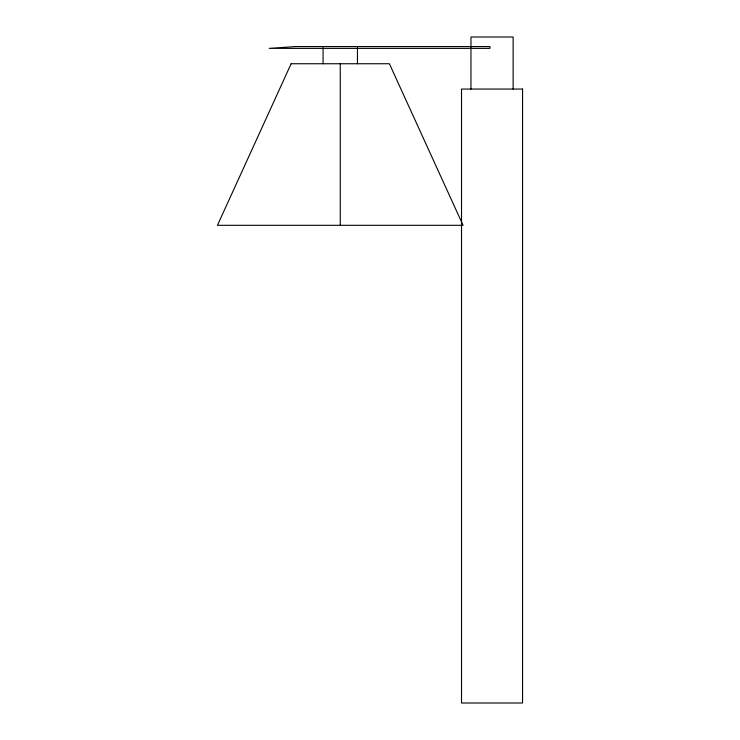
<?xml version="1.0" encoding="UTF-8"?>
<svg xmlns="http://www.w3.org/2000/svg" width="740" height="740" viewBox="0 0 740 740"><rect width="100%" height="100%" fill="white"/><g stroke="black" fill="none" stroke-linecap="round" stroke-linejoin="round"><path stroke-width="1.11" d="M513.125 89.059L513.125 37L470.954 37L470.954 89.059M357.448 47.721L357.448 63.742M340.261 63.742L340.261 225.312M323.065 47.721L323.065 63.742M291.135 63.742L217.44 225.312L463.074 225.312L389.388 63.742L291.135 63.742M295.389 46.574L269.184 48.368L489.982 48.368L489.982 46.574L295.389 46.574M522.56 89.059L461.519 89.059L461.519 703L522.56 703L522.56 89.059"/></g></svg>
